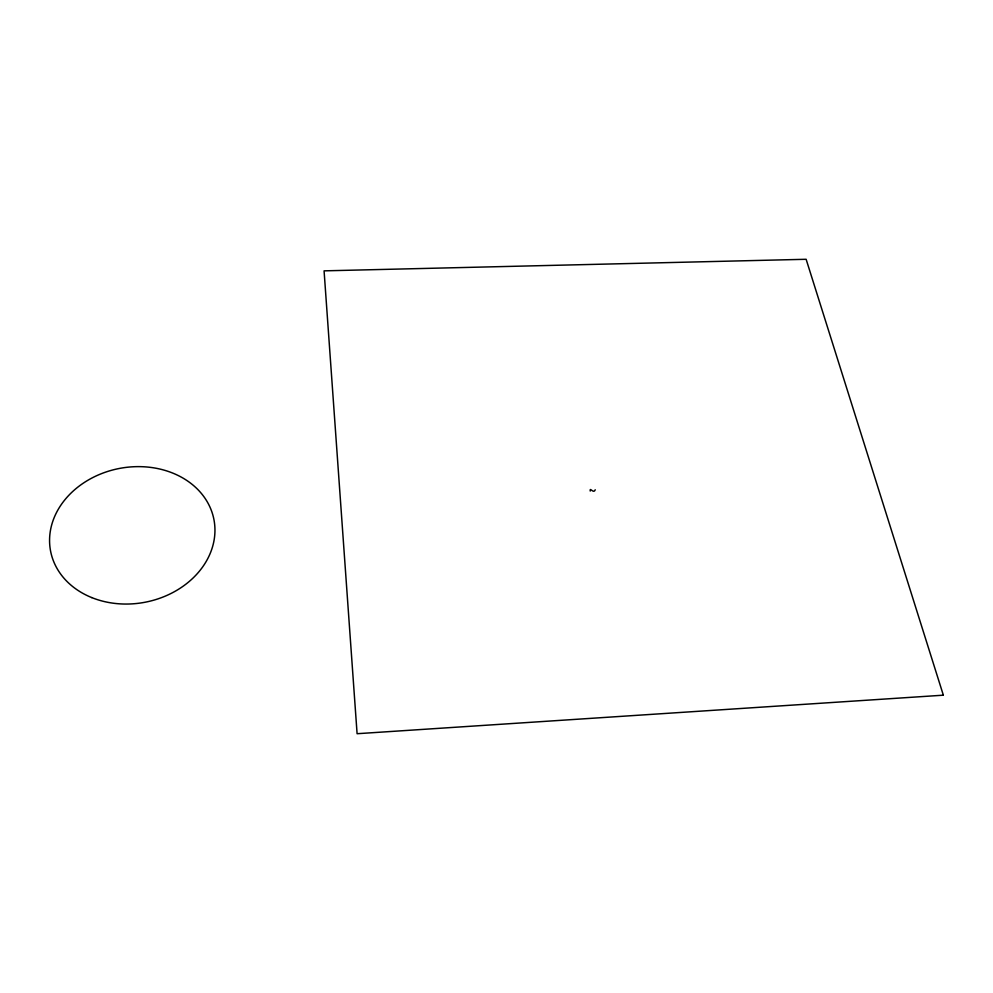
<?xml version="1.0" encoding="UTF-8"?>
<svg xmlns="http://www.w3.org/2000/svg" width="993" height="993" viewBox="0 0 993 993"><rect width="100%" height="100%" fill="white"/><g stroke="black" fill="none" stroke-linecap="round" stroke-linejoin="round"><path stroke-width="1.49" d="M590.227 491.063C589.482 486.396 593.628 494.365 595.229 489.785M943.35 695.187L357.095 733.715L324.078 270.853L806.13 259.285L943.35 695.187M91.778 597.6A83.189 68.12 -10.9 0 0 214.947 529.406A83.189 68.12 -10.9 0 0 90.04 479.036A83.189 68.12 -10.9 0 0 91.778 597.6"/></g></svg>
